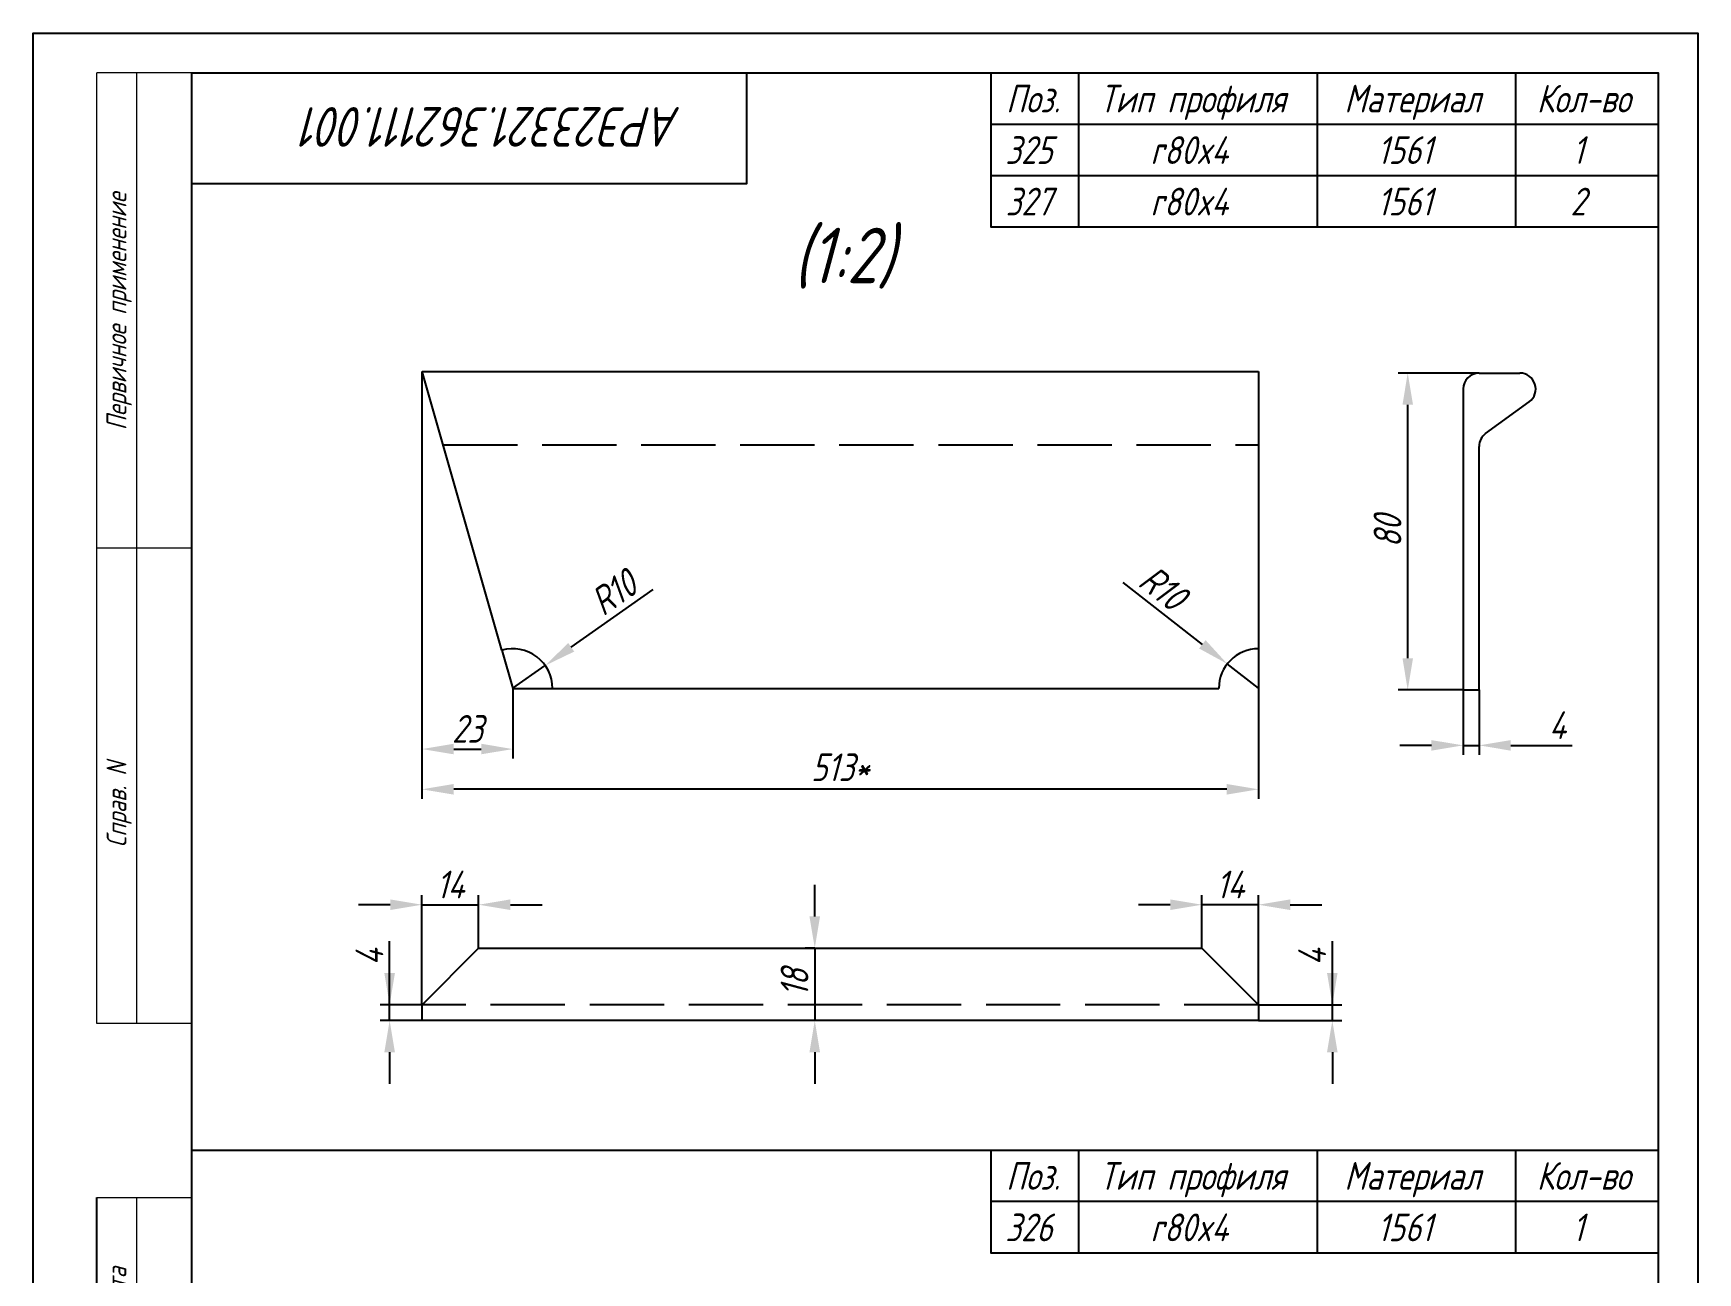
# Model space of a CAD drawing. Header units: millimetres. Extents: x -37166 to -34073, y -441 to 2979.
# Drawn here: x -35267 to -35057, y 740.9 to 897.4 of the extents above; entities that cross this region are included whole.
import ezdxf
from ezdxf.enums import TextEntityAlignment as Align

# ---------------------------------------------------------------- set-up
doc = ezdxf.new("R2010")
doc.units = ezdxf.units.MM
doc.header["$PDSIZE"] = -1
doc.linetypes.add('Short_dashed', pattern=[5, 3.75, -1.25])
doc.linetypes.add('SLD-Сплошная', pattern=[0])
for name, color, linetype in [('Frame', 6, 'Continuous'), ('ОСНОВНАЯ_НАДПИСЬ', 7, 'SLD-Сплошная'), ('ЧЕРТЕЖ', 7, 'Continuous')]:
    doc.layers.add(name, color=color, linetype=linetype)
doc.styles.add('SLDTEXTSTYLE0', font='ГОСТ тип А наклонный.ttf')
doc.styles.get("Standard").update_dxf_attribs({"font": 'ГОСТ тип А наклонный.ttf'})
doc.styles.add('ГОСТ', font='ГОСТ тип А.ttf', dxfattribs={"oblique": 15})
doc.dimstyles.new('dim1', dxfattribs={"dimtxt": 3.5, "dimasz": 4, "dimexe": 1.2, "dimexo": 0, "dimgap": 0.8, "dimtad": 1, "dimdec": 0, "dimdsep": 46, "dimtxsty": 'Standard', "dimcen": 5, "dimadec": 0, "dimazin": 0, "dimtfac": 1, "dimtdec": 0, "dimtmove": 0, "dimatfit": 3, "dimfxl": 0, "dimtolj": 1, "dimtzin": 0, "dimarcsym": 0})

# ---------------------------------------------------------------- blocks, each defined once
blk = doc.blocks.new('stamp-side-22600')
at = {"layer": 'Frame'}
blk.add_line((-12, 0), (-12, 145), dxfattribs=at)
at = {"layer": 'Frame', "lineweight": 13}
for p, q in [((-12, 145), (0, 145)), ((-12, 110), (0, 110)), ((0, 85), (-12, 85)), ((-12, 60), (0, 60)), ((0, 25), (-12, 25)), ((0, 0), (-12, 0))]:
    blk.add_line(p, q, dxfattribs=at)
at = {"layer": 'Frame', "color": 7, "lineweight": 13}
blk.add_line((-7, 145), (-7, 0), dxfattribs=at)
at = {"color": 7, "lineweight": 13, "style": 'ГОСТ', "oblique": 15}
for s, p in [('Подпись и дата', (-8.25, 115.55)), ('Инв. N дубл.', (-8.25, 88.76)), ('Взамен инв. N', (-8.25, 61.42)), ('Подпись и дата', (-8.25, 30.25)), ('Инв. N подл.', (-8.25, 2.97))]:
    blk.add_text(s, height=2.5, rotation=90, dxfattribs=at).set_placement(p)
blk = doc.blocks.new('stamp-side-w22600')
at = {"layer": 'Frame', "lineweight": 13}
for p, q in [((0, 287), (-12, 287)), ((-12, 167), (-12, 287)), ((0, 227), (-12, 227)), ((0, 167), (-12, 167))]:
    blk.add_line(p, q, dxfattribs=at)
at = {"layer": 'Frame', "color": 7, "lineweight": 13}
blk.add_line((-7, 287), (-7, 167), dxfattribs=at)
blk.add_blockref('stamp-side-22600', (0, 0))
at = {"color": 7, "lineweight": 13, "style": 'ГОСТ', "oblique": 15}
for s, p in [('Первичное применение', (-8.25, 241.89)), ('Справ. N', (-8.25, 189.23))]:
    blk.add_text(s, height=2.5, rotation=90, dxfattribs=at).set_placement(p)
blk = doc.blocks.new('A4-vert-gost-02-Neptun')
at = {"layer": 'Frame', "color": 7}
blk.add_lwpolyline([(0, 0), (0, 297), (210, 297), (210, 0)], close=True, dxfattribs=at)
at = {"layer": 'Frame'}
blk.add_lwpolyline([(20, 5), (20, 292), (205, 292), (205, 5)], close=True, dxfattribs=at)
blk.add_lwpolyline([(90, 292), (90, 278), (20, 278)], dxfattribs=at)
blk.add_blockref('stamp-side-w22600', (20, 5))
at = {"layer": 'ОСНОВНАЯ_НАДПИСЬ', "lineweight": 13, "style": 'SLDTEXTSTYLE0', "oblique": 7.5}
blk.add_attdef('PAGE', text='', height=3.5, dxfattribs=at).set_placement((199.52, 7.97), align=Align.CENTER)
at = {"layer": 'ЧЕРТЕЖ', "style": 'ГОСТ', "oblique": 15}
blk.add_attdef('НОМЕР ЧЕРТЕЖА', text='', height=5, rotation=180, dxfattribs=at).set_placement((58.02, 285.18), align=Align.MIDDLE_CENTER)
blk.add_attdef('Номер чертежа', text='', height=7, dxfattribs=at).set_placement((141.15, 13.28), align=Align.MIDDLE_CENTER)
blk = doc.blocks.new('D19')
at = {"color": 0, "lineweight": -2}
for p, q in [((-35217.95, 854.65), (-35217.95, 805.78)), ((-35206.48, 814.65), (-35206.48, 805.78)), ((-35213.95, 806.98), (-35210.48, 806.98))]:
    blk.add_line(p, q, dxfattribs=at)
at = {"color": 0}
for points in [[(-35213.95, 807.65), (-35213.95, 806.32), (-35217.95, 806.98)], [(-35210.48, 806.32), (-35210.48, 807.65), (-35206.48, 806.98)]]:
    blk.add_solid(points, dxfattribs=at)
at = {"layer": 'Defpoints', "color": 0}
for p in [(-35217.95, 854.65), (-35206.48, 814.65), (-35206.48, 806.98)]:
    blk.add_point(p, dxfattribs=at)
at = {"color": 0, "insert": (-35212.21, 809.53), "char_height": 3.5, "attachment_point": 5}
blk.add_mtext('\\A1;23', dxfattribs=at)
blk = doc.blocks.new('D20')
at = {"color": 0, "lineweight": -2}
for p, q in [((-35217.95, 854.65), (-35217.95, 800.7)), ((-35112.41, 819.65), (-35112.41, 800.7)), ((-35116.41, 801.9), (-35213.95, 801.9))]:
    blk.add_line(p, q, dxfattribs=at)
at = {"color": 0}
for points in [[(-35213.95, 802.57), (-35213.95, 801.23), (-35217.95, 801.9)], [(-35116.41, 801.23), (-35116.41, 802.57), (-35112.41, 801.9)]]:
    blk.add_solid(points, dxfattribs=at)
at = {"layer": 'Defpoints', "color": 0}
for p in [(-35217.95, 854.65), (-35112.41, 819.65), (-35217.95, 801.9)]:
    blk.add_point(p, dxfattribs=at)
at = {"color": 0, "insert": (-35165.18, 804.68), "char_height": 3.5, "attachment_point": 5}
blk.add_mtext('\\A1;513*', dxfattribs=at)
blk = doc.blocks.new('D21')
at = {"color": 0, "lineweight": -2}
for p, q in [((-35199.12, 819.83), (-35188.76, 827.13)), ((-35206.48, 814.65), (-35202.39, 817.53))]:
    blk.add_line(p, q, dxfattribs=at)
at = {"color": 0}
blk.add_solid([(-35199.5, 820.38), (-35198.74, 819.29), (-35202.39, 817.53)], dxfattribs=at)
at = {"layer": 'Defpoints', "color": 0}
for p in [(-35202.39, 817.53), (-35206.48, 814.65)]:
    blk.add_point(p, dxfattribs=at)
at = {"color": 0, "insert": (-35193.78, 826.72), "char_height": 3.5, "attachment_point": 5, "rotation": 35.183}
blk.add_mtext('\\A1;R10', dxfattribs=at)
blk = doc.blocks.new('D22')
at = {"color": 0, "lineweight": -2}
for p, q in [((-35119.49, 820.2), (-35129.46, 828.02)), ((-35112.41, 814.65), (-35116.34, 817.73))]:
    blk.add_line(p, q, dxfattribs=at)
at = {"color": 0}
blk.add_solid([(-35119.9, 819.68), (-35119.08, 820.73), (-35116.34, 817.73)], dxfattribs=at)
at = {"layer": 'Defpoints', "color": 0}
for p in [(-35116.34, 817.73), (-35112.41, 814.65)]:
    blk.add_point(p, dxfattribs=at)
at = {"color": 0, "insert": (-35124.47, 827.35), "char_height": 3.5, "attachment_point": 5, "rotation": 321.8816}
blk.add_mtext('\\A1;R10', dxfattribs=at)
blk = doc.blocks.new('*D7218')
at = {"color": 0, "lineweight": -2}
for p, q in [((-35168.39, 785.85), (-35168.39, 789.85)), ((-35168.39, 781.85), (-35169.59, 781.85)), ((-35168.39, 781.85), (-35168.39, 772.71)), ((-35168.39, 772.71), (-35169.59, 772.71)), ((-35168.39, 768.71), (-35168.39, 764.71))]:
    blk.add_line(p, q, dxfattribs=at)
at = {"color": 0}
for points in [[(-35169.06, 785.85), (-35167.73, 785.85), (-35168.39, 781.85)], [(-35167.73, 768.71), (-35169.06, 768.71), (-35168.39, 772.71)]]:
    blk.add_solid(points, dxfattribs=at)
at = {"layer": 'Defpoints', "color": 0}
for p in [(-35168.39, 781.85), (-35168.39, 772.71), (-35168.39, 772.71)]:
    blk.add_point(p, dxfattribs=at)
at = {"color": 0, "insert": (-35170.94, 777.47), "char_height": 3.5, "attachment_point": 5, "rotation": 90}
blk.add_mtext('\\A1;18', dxfattribs=at)
blk = doc.blocks.new('*D7219')
at = {"color": 0, "lineweight": -2}
for p, q in [((-35103.09, 778.71), (-35103.09, 782.71)), ((-35103.09, 774.71), (-35103.09, 782.59)), ((-35112.41, 774.71), (-35101.89, 774.71)), ((-35103.09, 772.71), (-35103.09, 774.71)), ((-35112.41, 772.71), (-35101.89, 772.71)), ((-35103.09, 768.71), (-35103.09, 764.71))]:
    blk.add_line(p, q, dxfattribs=at)
at = {"color": 0}
for points in [[(-35103.76, 778.71), (-35102.43, 778.71), (-35103.09, 774.71)], [(-35102.43, 768.71), (-35103.76, 768.71), (-35103.09, 772.71)]]:
    blk.add_solid(points, dxfattribs=at)
at = {"layer": 'Defpoints', "color": 0}
for p in [(-35112.41, 774.71), (-35103.09, 774.71), (-35112.41, 772.71)]:
    blk.add_point(p, dxfattribs=at)
at = {"color": 0, "insert": (-35105.64, 780.71), "char_height": 3.5, "attachment_point": 5, "rotation": 90}
blk.add_mtext('\\A1;4', dxfattribs=at)
blk = doc.blocks.new('*D7220')
at = {"color": 0, "lineweight": -2}
for p, q in [((-35119.55, 781.85), (-35119.55, 788.53)), ((-35112.41, 774.71), (-35112.41, 788.53)), ((-35123.55, 787.33), (-35127.55, 787.33)), ((-35112.41, 787.33), (-35119.55, 787.33)), ((-35108.41, 787.33), (-35104.41, 787.33))]:
    blk.add_line(p, q, dxfattribs=at)
at = {"color": 0}
for points in [[(-35123.55, 786.66), (-35123.55, 788), (-35119.55, 787.33)], [(-35108.41, 788), (-35108.41, 786.66), (-35112.41, 787.33)]]:
    blk.add_solid(points, dxfattribs=at)
at = {"layer": 'Defpoints', "color": 0}
for p in [(-35119.55, 787.33), (-35119.55, 781.85), (-35112.41, 774.71)]:
    blk.add_point(p, dxfattribs=at)
at = {"color": 0, "insert": (-35115.98, 789.88), "char_height": 3.5, "attachment_point": 5}
blk.add_mtext('\\A1;14', dxfattribs=at)
blk = doc.blocks.new('*D7221')
at = {"color": 0, "lineweight": -2}
for p, q in [((-35222.03, 778.71), (-35222.03, 782.71)), ((-35222.03, 774.71), (-35222.03, 782.59)), ((-35217.95, 774.71), (-35223.23, 774.71)), ((-35222.03, 772.71), (-35222.03, 774.71)), ((-35217.95, 772.71), (-35223.23, 772.71)), ((-35222.03, 768.71), (-35222.03, 764.71))]:
    blk.add_line(p, q, dxfattribs=at)
at = {"color": 0}
for points in [[(-35222.7, 778.71), (-35221.36, 778.71), (-35222.03, 774.71)], [(-35221.36, 768.71), (-35222.7, 768.71), (-35222.03, 772.71)]]:
    blk.add_solid(points, dxfattribs=at)
at = {"layer": 'Defpoints', "color": 0}
for p in [(-35222.03, 774.71), (-35217.95, 774.71), (-35217.95, 772.71)]:
    blk.add_point(p, dxfattribs=at)
at = {"color": 0, "insert": (-35224.58, 780.71), "char_height": 3.5, "attachment_point": 5, "rotation": 90}
blk.add_mtext('\\A1;4', dxfattribs=at)
blk = doc.blocks.new('*D7222')
at = {"color": 0, "lineweight": -2}
for p, q in [((-35217.95, 774.71), (-35217.95, 788.53)), ((-35210.8, 781.85), (-35210.8, 788.53)), ((-35221.95, 787.33), (-35225.95, 787.33)), ((-35217.95, 787.33), (-35210.8, 787.33)), ((-35206.8, 787.33), (-35202.8, 787.33))]:
    blk.add_line(p, q, dxfattribs=at)
at = {"color": 0}
for points in [[(-35221.95, 786.66), (-35221.95, 788), (-35217.95, 787.33)], [(-35206.8, 788), (-35206.8, 786.66), (-35210.8, 787.33)]]:
    blk.add_solid(points, dxfattribs=at)
at = {"layer": 'Defpoints', "color": 0}
for p in [(-35210.8, 787.33), (-35210.8, 781.85), (-35217.95, 774.71)]:
    blk.add_point(p, dxfattribs=at)
at = {"color": 0, "insert": (-35214.37, 789.88), "char_height": 3.5, "attachment_point": 5}
blk.add_mtext('\\A1;14', dxfattribs=at)
blk = doc.blocks.new('*D7223')
at = {"color": 0, "lineweight": -2}
for p, q in [((-35086.58, 814.45), (-35086.58, 806.25)), ((-35084.58, 814.45), (-35084.58, 806.25)), ((-35090.58, 807.45), (-35094.58, 807.45)), ((-35086.58, 807.45), (-35084.58, 807.45)), ((-35080.58, 807.45), (-35072.81, 807.45))]:
    blk.add_line(p, q, dxfattribs=at)
at = {"color": 0}
for points in [[(-35090.58, 806.78), (-35090.58, 808.11), (-35086.58, 807.45)], [(-35080.58, 808.11), (-35080.58, 806.78), (-35084.58, 807.45)]]:
    blk.add_solid(points, dxfattribs=at)
at = {"layer": 'Defpoints', "color": 0}
for p in [(-35086.58, 814.45), (-35084.58, 814.45), (-35084.58, 807.45)]:
    blk.add_point(p, dxfattribs=at)
at = {"color": 0, "insert": (-35074.69, 810), "char_height": 3.5, "attachment_point": 5}
blk.add_mtext('\\A1;4', dxfattribs=at)
blk = doc.blocks.new('*D7224')
at = {"color": 0, "lineweight": -2}
for p, q in [((-35084.58, 854.45), (-35094.78, 854.45)), ((-35093.58, 818.45), (-35093.58, 850.45)), ((-35086.58, 814.45), (-35094.78, 814.45))]:
    blk.add_line(p, q, dxfattribs=at)
at = {"color": 0}
for points in [[(-35092.91, 850.45), (-35094.24, 850.45), (-35093.58, 854.45)], [(-35094.24, 818.45), (-35092.91, 818.45), (-35093.58, 814.45)]]:
    blk.add_solid(points, dxfattribs=at)
at = {"layer": 'Defpoints', "color": 0}
for p in [(-35093.58, 854.45), (-35084.58, 854.45), (-35086.58, 814.45)]:
    blk.add_point(p, dxfattribs=at)
at = {"color": 0, "insert": (-35096.13, 834.45), "char_height": 3.5, "attachment_point": 5, "rotation": 90}
blk.add_mtext('\\A1;80', dxfattribs=at)

msp = doc.modelspace()

# ---------------------------------------------------------------- linework, layer by layer
at = {"color": 6, "ltscale": 0.05}
for p, q in [((-35135.116, 892.351), (-35135.116, 872.851)), ((-35104.991, 892.351), (-35104.991, 872.851)), ((-35079.991, 892.351), (-35079.991, 872.851)), ((-35061.991, 885.851), (-35146.116, 885.851)), ((-35135.116, 756.343), (-35135.116, 743.343)), ((-35104.991, 756.343), (-35104.991, 743.343)), ((-35079.991, 756.343), (-35079.991, 743.343)), ((-35061.991, 749.843), (-35146.116, 749.843))]:
    msp.add_line(p, q, dxfattribs=at)
at = {"color": 7, "ltscale": 0.05}
msp.add_line((-35061.991, 879.351), (-35146.116, 879.351), dxfattribs=at)
at = {"color": 1}
for p, q in [((-35217.946, 854.647), (-35112.409, 854.647)), ((-35207.854, 819.453), (-35217.946, 854.647)), ((-35112.409, 854.647), (-35112.409, 819.647)), ((-35084.576, 854.446), (-35079.431, 854.446)), ((-35086.576, 852.446), (-35086.576, 850.831)), ((-35086.576, 850.831), (-35086.576, 846.811)), ((-35083.755, 846.811), (-35078.252, 850.831)), ((-35086.576, 846.811), (-35086.576, 845.196)), ((-35086.576, 845.196), (-35086.576, 814.446)), ((-35084.576, 814.446), (-35084.576, 845.196)), ((-35201.476, 814.647), (-35117.409, 814.647)), ((-35086.576, 814.446), (-35084.576, 814.446))]:
    msp.add_line(p, q, dxfattribs=at)
at = {"color": 1, "linetype": 'Short_dashed', "ltscale": 2.5}
for p, q in [((-35215.293, 845.397), (-35112.409, 845.397)), ((-35112.409, 774.706), (-35217.946, 774.706))]:
    msp.add_line(p, q, dxfattribs=at)
at = {"color": 6}
msp.add_line((-35246.991, 756.343), (-35061.991, 756.343), dxfattribs=at)
at = {"color": 6, "ltscale": 0.05}
for points in [[(-35146.116, 892.351), (-35061.991, 892.351), (-35061.991, 872.851), (-35146.116, 872.851)], [(-35146.116, 756.343), (-35061.991, 756.343), (-35061.991, 743.343), (-35146.116, 743.343)]]:
    msp.add_lwpolyline(points, close=True, dxfattribs=at)
at = {"color": 7}
msp.add_lwpolyline([(-35207.854, 819.453), (-35206.476, 814.647), (-35201.476, 814.647)], dxfattribs=at)
at = {"color": 1}
msp.add_lwpolyline([(-35119.554, 781.85), (-35112.409, 774.706), (-35112.409, 772.706), (-35217.946, 772.706), (-35217.946, 774.706), (-35210.801, 781.85)], close=True, dxfattribs=at)
for centre, radius, start, end in [((-35084.576, 852.446), 2, 90, 180), ((-35079.431, 852.446), 2, 306.14367, 90), ((-35082.576, 845.196), 2, 126.14367, 180), ((-35206.476, 814.647), 5, 0, 106), ((-35112.409, 814.647), 5, 90, 180)]:
    msp.add_arc(centre, radius, start, end, dxfattribs=at)

# ---------------------------------------------------------------- block references
at = {"color": 2, "lineweight": 100, "ltscale": 0.4}
ref = msp.add_blockref('A4-vert-gost-02-Neptun', (-35266.989, 600.351), dxfattribs=at)
ref.add_attrib('НОМЕР ЧЕРТЕЖА', 'АРЭ23321.362111.001', dxfattribs={"layer": 'ЧЕРТЕЖ', "height": 5, "rotation": 180, "style": 'ГОСТ', "oblique": 15}).set_placement((-35208.967, 885.531), align=Align.MIDDLE_CENTER)

# ---------------------------------------------------------------- texts
at = {"color": 7, "char_height": 3.5, "attachment_point": 2, "style": 'ГОСТ'}
for s, insert in [('{\\A1;Поз.}', (-35140.853, 890.851)), ('{\\A1;Тип профиля}', (-35120.711, 890.851)), ('{\\A1;Материал}', (-35092.975, 890.851)), ('{\\A1;Кол-во}', (-35071.39, 890.851)), ('325', (-35141.378, 884.351)), ('{\\A1;r80x4}', (-35121.134, 884.351)), ('{\\A1;1561}', (-35093.953, 884.351)), ('1', (-35072.082, 884.351)), ('327', (-35141.378, 877.851)), ('{\\A1;r80x4}', (-35121.134, 877.851)), ('{\\A1;1561}', (-35093.953, 877.851)), ('2', (-35072.082, 877.851)), ('{\\A1;Поз.}', (-35140.853, 754.843)), ('{\\A1;Тип профиля}', (-35120.711, 754.843)), ('{\\A1;Материал}', (-35092.975, 754.843)), ('{\\A1;Кол-во}', (-35071.39, 754.843)), ('326', (-35141.378, 748.343)), ('{\\A1;r80x4}', (-35121.134, 748.343)), ('{\\A1;1561}', (-35093.953, 748.343)), ('1', (-35072.082, 748.343))]:
    msp.add_mtext(s, dxfattribs=dict(at, insert=insert))

# ---------------------------------------------------------------- dimensions: what is measured, and where the dimension line sits
for base, p1, p2, angle, override, picture, middle in [((-35206.476, 806.984), (-35217.946, 854.647), (-35206.476, 814.647), 180, {"dimlfac": 2, "dimsah": 1}, 'D19', (-35212.211, 806.984)), ((-35168.394, 772.706), (-35168.394, 781.85), (-35168.394, 772.706), 90, {"dimscale": 1, "dimlfac": 2, "dimsah": 1}, '*D7218', (-35168.394, 777.466)), ((-35222.03, 774.706), (-35217.946, 772.706), (-35217.946, 774.706), 90, {"dimscale": 1, "dimlfac": 2, "dimsah": 1, "dimtmove": 1}, '*D7221', (-35222.022, 780.706)), ((-35103.092, 774.706), (-35112.409, 772.706), (-35112.409, 774.706), 90, {"dimscale": 1, "dimlfac": 2, "dimsah": 1, "dimtmove": 1}, '*D7219', (-35103.196, 780.706))]:
    dim = msp.add_linear_dim(base=base, p1=p1, p2=p2, angle=angle, dimstyle='dim1', override=override)
    dim.commit()
    dim.dimension.update_dxf_attribs({"geometry": picture, "text_midpoint": middle, "dimtype": 160})
dim = msp.add_linear_dim(base=(-35217.946, 801.901), p1=(-35112.409, 819.647), p2=(-35217.946, 854.647), angle=180, text='513*', dimstyle='dim1', override={"dimlfac": 2, "dimtxsty": 'Standard', "dimsah": 1, "dimtolj": 1})
dim.commit()
dim.dimension.update_dxf_attribs({"geometry": 'D20', "text_midpoint": (-35165.177, 801.901), "dimtype": 160})
for base, p1, p2, angle, picture, middle in [((-35093.576, 854.446), (-35086.576, 814.446), (-35084.576, 854.446), 90, '*D7224', (-35096.126, 834.446)), ((-35210.801, 787.33), (-35217.946, 774.706), (-35210.801, 781.85), 180, '*D7222', (-35214.373, 789.88)), ((-35119.554, 787.33), (-35112.409, 774.706), (-35119.554, 781.85), 0, '*D7220', (-35115.981, 789.88))]:
    dim = msp.add_linear_dim(base=base, p1=p1, p2=p2, angle=angle, dimstyle='dim1', override={"dimscale": 1, "dimlfac": 2, "dimtxsty": 'Standard', "dimsah": 1, "dimtolj": 1})
    dim.commit()
    dim.dimension.update_dxf_attribs({"geometry": picture, "text_midpoint": middle})
for center, mpoint, picture, middle in [((-35112.409, 814.647), (-35116.343, 817.733), 'D22', (-35126.047, 825.348)), ((-35206.476, 814.647), (-35202.389, 817.528), 'D21', (-35192.308, 824.635))]:
    dim = msp.add_radius_dim(center=center, mpoint=mpoint, dimstyle='dim1', override={"dimlfac": 2, "dimsah": 1})
    dim.commit()
    dim.dimension.update_dxf_attribs({"geometry": picture, "text_midpoint": middle, "dimtype": 164})
dim = msp.add_linear_dim(base=(-35084.576, 807.446), p1=(-35086.576, 814.446), p2=(-35084.576, 814.446), dimstyle='dim1', override={"dimscale": 1, "dimlfac": 2, "dimtxsty": 'Standard', "dimsah": 1, "dimtolj": 1})
dim.commit()
dim.dimension.update_dxf_attribs({"geometry": '*D7223', "text_midpoint": (-35074.694, 809.996)})

# ---------------------------------------------------------------- next in the draw order: texts
at = {"color": 7, "insert": (-35171.13, 865.109), "char_height": 7, "attachment_point": 7, "style": 'ГОСТ', "bg_fill": 2}
msp.add_mtext('{\\A1;(1:2)}', dxfattribs=at)

doc.saveas('drawing.dxf')
